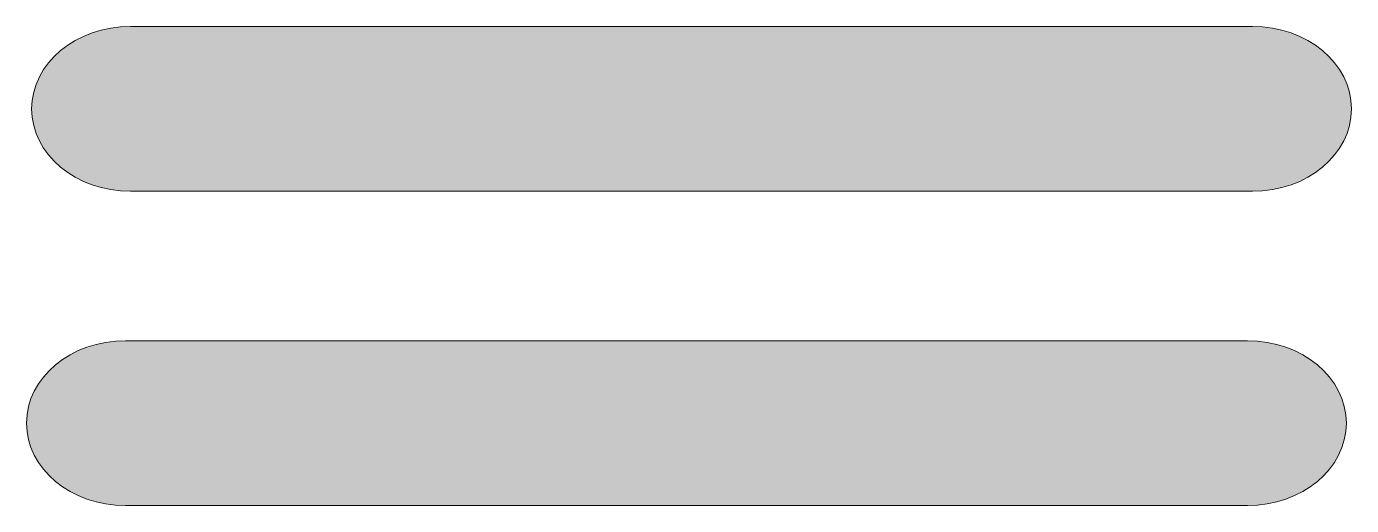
# Model space of a CAD drawing. Header units: inches. Extents: x 184 to 312, y -206 to -160.
import ezdxf

# ---------------------------------------------------------------- set-up
doc = ezdxf.new("R2010")
doc.units = ezdxf.units.IN
doc.header["$MEASUREMENT"] = 0
doc.layers.add('Layer 1', color=7, linetype='Continuous')

msp = doc.modelspace()

# ---------------------------------------------------------------- hatches: boundary and pattern name
at = {"layer": 'Layer 1'}
h = msp.add_hatch(color=254, dxfattribs=at)
h.dxf.hatch_style = 2
edge = h.paths.add_edge_path()
edge.add_spline(control_points=[(312.5, -167.5), (312.5, -171.92), (308.2, -175.5), (302.9, -175.5), (302.9, -175.5), (194.1, -175.5), (194.1, -175.5), (188.8, -175.5), (184.5, -171.92), (184.5, -167.5), (184.5, -167.5), (184.5, -167.5), (184.5, -167.5), (184.5, -163.08), (188.8, -159.5), (194.1, -159.5), (194.1, -159.5), (302.9, -159.5), (302.9, -159.5), (308.2, -159.5), (312.5, -163.08), (312.5, -167.5), (312.5, -167.5), (312.5, -167.5), (312.5, -167.5)], knot_values=[0, 0, 0, 0, 1, 1, 1, 2, 2, 2, 3, 3, 3, 4, 4, 4, 5, 5, 5, 6, 6, 6, 7, 7, 7, 8, 8, 8, 8], degree=3, periodic=1)
h = msp.add_hatch(color=100, dxfattribs=at)
h.dxf.hatch_style = 2
edge = h.paths.add_edge_path()
edge.add_spline(control_points=[(312, -198), (312, -202.42), (307.7, -206), (302.4, -206), (302.4, -206), (193.6, -206), (193.6, -206), (188.3, -206), (184, -202.42), (184, -198), (184, -198), (184, -198), (184, -198), (184, -193.58), (188.3, -190), (193.6, -190), (193.6, -190), (302.4, -190), (302.4, -190), (307.7, -190), (312, -193.58), (312, -198), (312, -198), (312, -198), (312, -198)], knot_values=[0, 0, 0, 0, 1, 1, 1, 2, 2, 2, 3, 3, 3, 4, 4, 4, 5, 5, 5, 6, 6, 6, 7, 7, 7, 8, 8, 8, 8], degree=3, periodic=1)

# ---------------------------------------------------------------- linework, layer by layer
at = {"layer": 'Layer 1', "color": 7, "lineweight": 18}
msp.add_open_spline([(312.5, -167.5), (312.5, -171.92), (308.2, -175.5), (302.9, -175.5), (302.9, -175.5), (194.1, -175.5), (194.1, -175.5), (188.8, -175.5), (184.5, -171.92), (184.5, -167.5), (184.5, -167.5), (184.5, -167.5), (184.5, -167.5), (184.5, -163.08), (188.8, -159.5), (194.1, -159.5), (194.1, -159.5), (302.9, -159.5), (302.9, -159.5), (308.2, -159.5), (312.5, -163.08), (312.5, -167.5), (312.5, -167.5), (312.5, -167.5), (312.5, -167.5)], degree=3, knots=[0, 0, 0, 0, 1, 1, 1, 2, 2, 2, 3, 3, 3, 4, 4, 4, 5, 5, 5, 6, 6, 6, 7, 7, 7, 8, 8, 8, 8], dxfattribs=at)
at = {"layer": 'Layer 1', "lineweight": 0}
msp.add_open_spline([(312, -198), (312, -202.42), (307.7, -206), (302.4, -206), (302.4, -206), (193.6, -206), (193.6, -206), (188.3, -206), (184, -202.42), (184, -198), (184, -198), (184, -198), (184, -198), (184, -193.58), (188.3, -190), (193.6, -190), (193.6, -190), (302.4, -190), (302.4, -190), (307.7, -190), (312, -193.58), (312, -198), (312, -198), (312, -198), (312, -198)], degree=3, knots=[0, 0, 0, 0, 1, 1, 1, 2, 2, 2, 3, 3, 3, 4, 4, 4, 5, 5, 5, 6, 6, 6, 7, 7, 7, 8, 8, 8, 8], dxfattribs=at)

doc.saveas('drawing.dxf')
